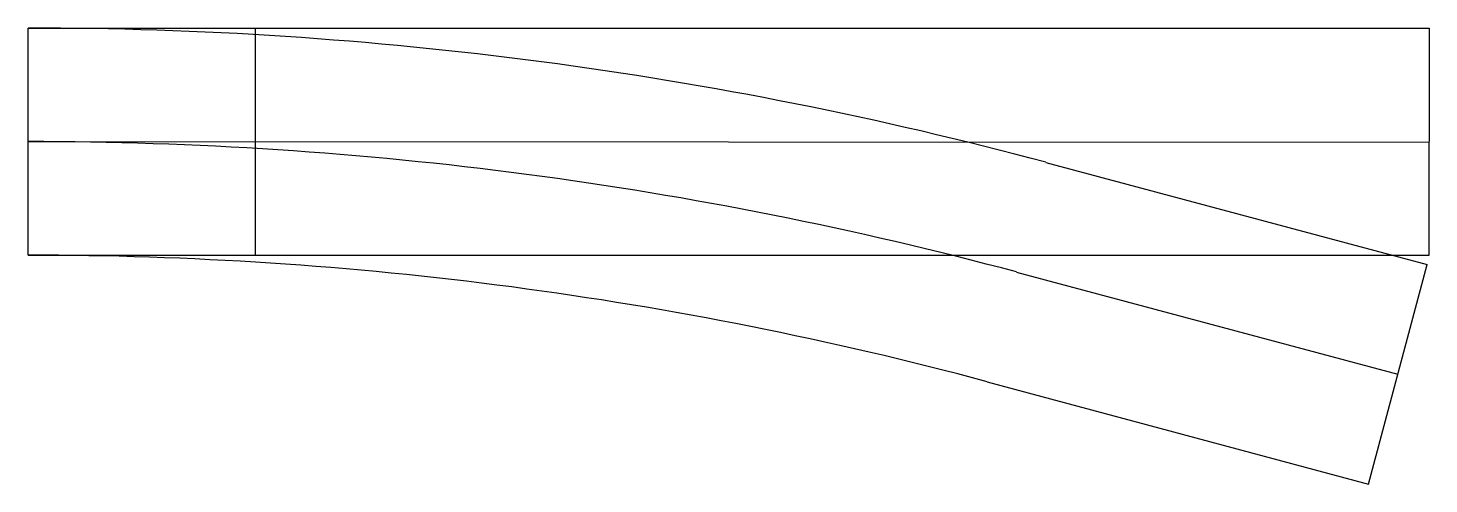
# Model space of a CAD drawing. Header units: millimetres. Extents: x 3 to 132, y 6 to 48.
import ezdxf

# ---------------------------------------------------------------- set-up
doc = ezdxf.new("R2010")
doc.units = ezdxf.units.MM
doc.header["$LTSCALE"] = 6
doc.header["$MEASUREMENT"] = 0
doc.layers.add('Osy', color=6, linetype='CONTINUOUS')
doc.layers.add('Vyhybky', color=96, linetype='CONTINUOUS')

msp = doc.modelspace()

# ---------------------------------------------------------------- linework, layer by layer
at = {"layer": 'Osy'}
msp.add_line((23.9, 47.71), (23.9, 26.71), dxfattribs=at)
at = {"layer": 'Vyhybky'}
for p, q in [((2.89, 26.71), (2.9, 47.71)), ((2.9, 47.71), (132.4, 47.69)), ((132.4, 47.69), (132.39, 26.69)), ((2.89, 37.21), (132.39, 37.17)), ((96.98, 35.29), (132.23, 25.84)), ((2.89, 26.71), (132.39, 26.7)), ((94.26, 25.15), (129.52, 15.7)), ((126.79, 5.55), (132.23, 25.84)), ((91.54, 15.01), (126.79, 5.55))]:
    msp.add_line(p, q, dxfattribs=at)
for radius in [363.5, 353, 342.5]:
    msp.add_arc((2.79, -315.79), radius, 74.9817, 89.9827, dxfattribs=at)

doc.saveas('drawing.dxf')
